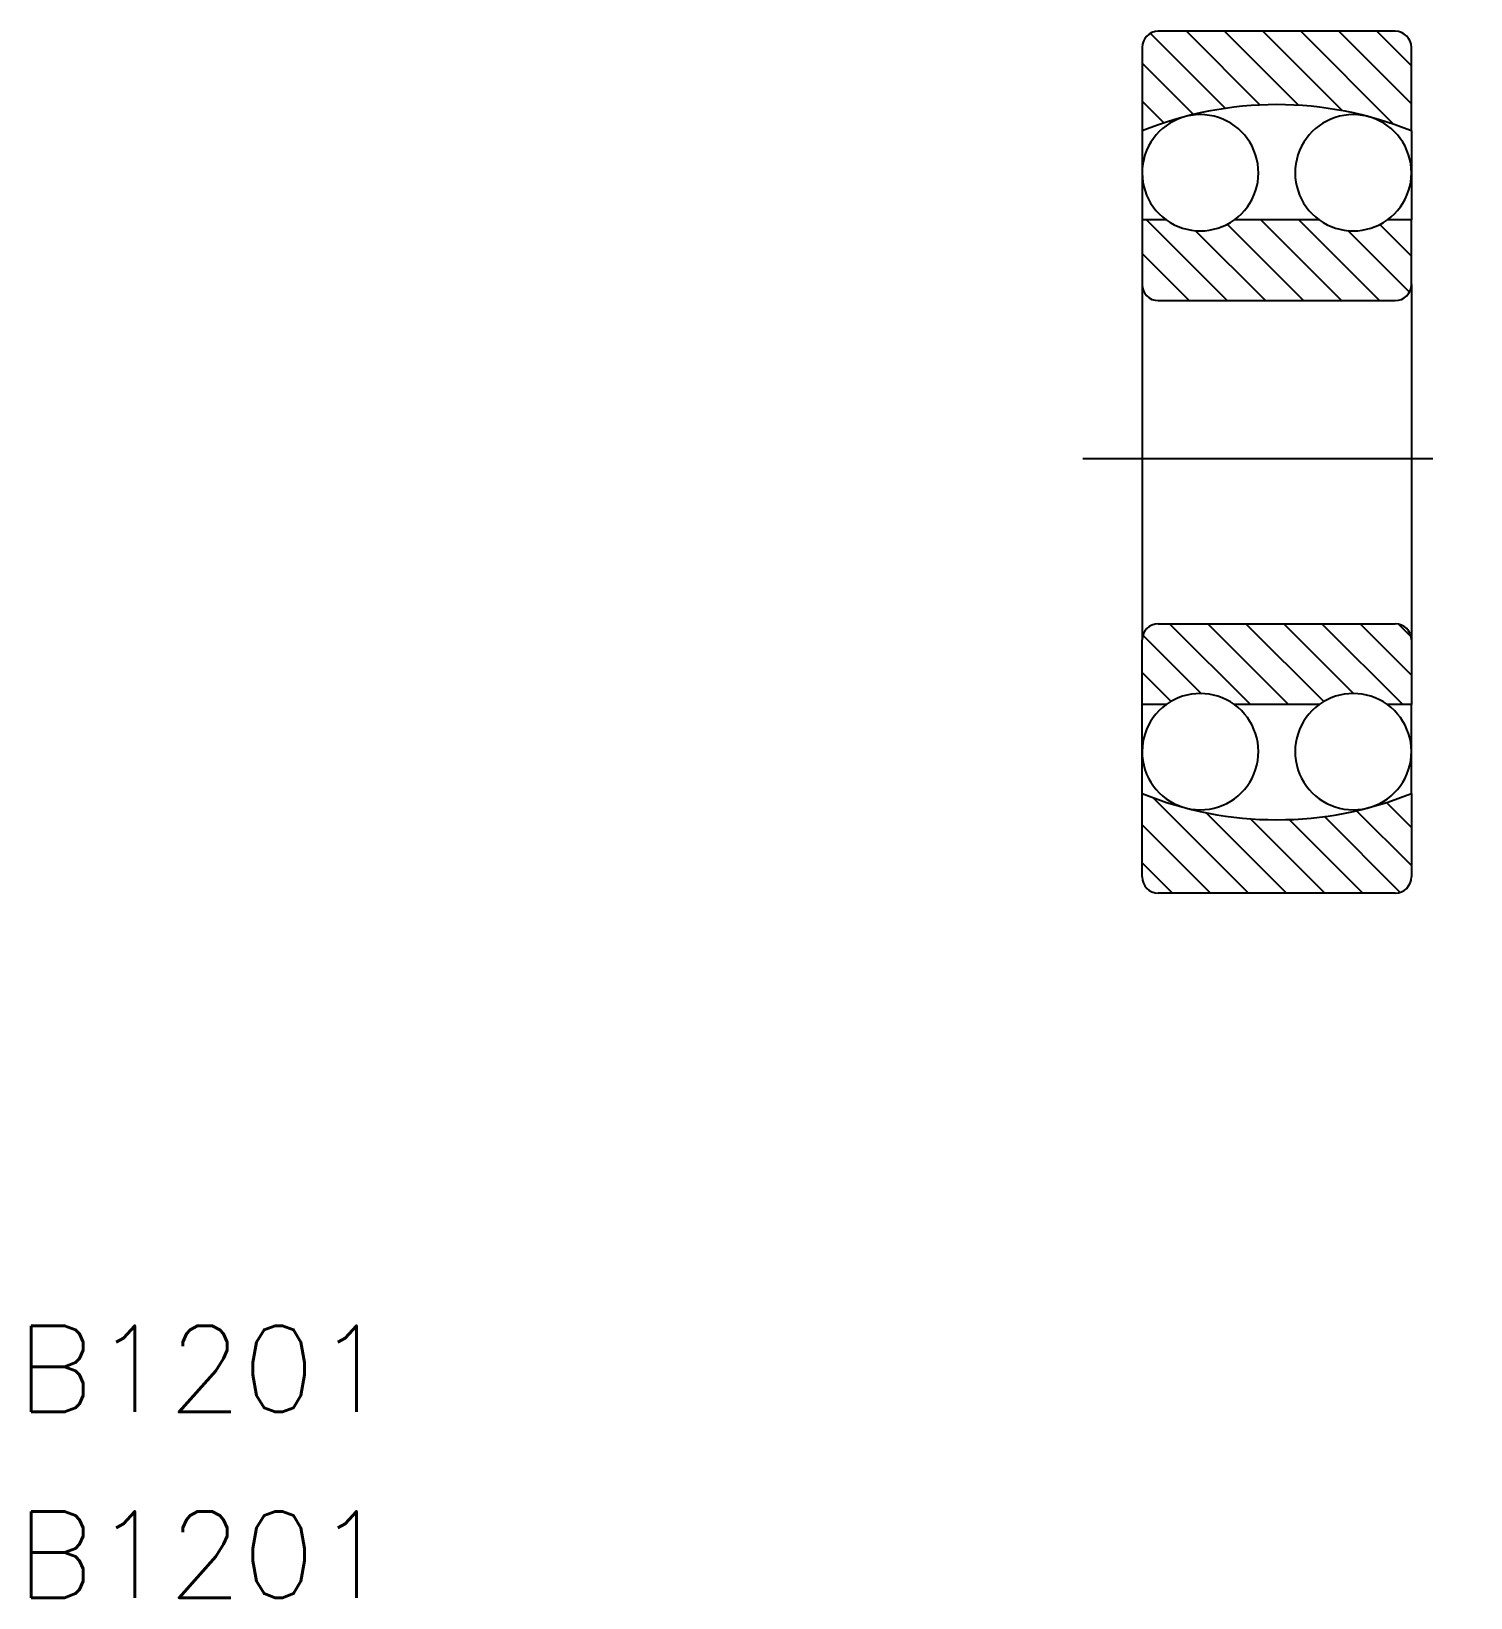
# Model space of a CAD drawing. Extents: x 17 to 70.4, y 159.2 to 217.3.
import ezdxf

# ---------------------------------------------------------------- set-up
doc = ezdxf.new("R2010")
doc.units = 0
doc.header["$MEASUREMENT"] = 0
doc.linetypes.add('CENTER', pattern=[17.5, 13, -1.5, 1.5, -1.5])
doc.linetypes.add('CNS_SOLID', pattern=[0])
doc.layers.get('0').update_dxf_attribs({"linetype": 'CONTINUOUS'})
doc.layers.add('CENTER', color=1, linetype='CENTER')
doc.layers.add('VIS', color=7, linetype='CNS_SOLID')
doc.styles.get("Standard").update_dxf_attribs({"font": 'txt.shx', "bigfont": '@extfont2.shx'})

# ---------------------------------------------------------------- blocks, each defined once
blk = doc.blocks.new('*X2')
at = {"color": 0, "linetype": 'Continuous'}
for p, q in [((61.361, 207.339), (58.361, 210.339)), ((64.19, 207.339), (61.355, 210.174)), ((65.604, 207.339), (62.604, 210.339)), ((67.018, 207.339), (64.018, 210.339)), ((68.197, 208.989), (67.02, 210.166)), ((62.776, 207.339), (60.178, 209.937)), ((68.123, 207.649), (65.833, 209.939)), ((59.947, 207.339), (58.197, 209.089))]:
    blk.add_line(p, q, dxfattribs=at)
blk = doc.blocks.new('*X3')
at = {"color": 0, "linetype": 'Continuous'}
for p, q in [((60.395, 192.749), (58.225, 194.919)), ((62.219, 192.339), (59.219, 195.339)), ((63.633, 192.339), (60.633, 195.339)), ((64.939, 192.448), (62.048, 195.339)), ((66.052, 192.749), (63.462, 195.339)), ((67.876, 192.339), (64.876, 195.339)), ((68.197, 193.432), (66.29, 195.339)), ((68.185, 194.858), (67.716, 195.327)), ((59.273, 192.457), (58.197, 193.533))]:
    blk.add_line(p, q, dxfattribs=at)
blk = doc.blocks.new('*X4')
at = {"color": 0, "linetype": 'Continuous'}
for p, q in [((61.292, 214.479), (58.507, 217.264)), ((62.583, 214.602), (59.847, 217.339)), ((64.008, 214.592), (61.261, 217.339)), ((65.621, 214.394), (62.675, 217.339)), ((67.543, 213.885), (64.089, 217.339)), ((68.197, 214.645), (65.503, 217.339)), ((68.197, 216.06), (66.918, 217.339)), ((60.106, 214.252), (58.197, 216.16)), ((59.006, 213.938), (58.197, 214.746))]:
    blk.add_line(p, q, dxfattribs=at)
blk = doc.blocks.new('*X5')
at = {"color": 0, "linetype": 'Continuous'}
for p, q in [((62.148, 185.339), (58.607, 188.881)), ((68.197, 187.775), (67.271, 188.702)), ((60.734, 185.339), (58.197, 187.876)), ((63.562, 185.339), (60.579, 188.323)), ((64.977, 185.339), (62.218, 188.098)), ((66.391, 185.339), (63.66, 188.07)), ((67.777, 185.367), (64.964, 188.18)), ((68.197, 186.361), (66.162, 188.397)), ((59.32, 185.339), (58.197, 186.462))]:
    blk.add_line(p, q, dxfattribs=at)

msp = doc.modelspace()

# ---------------------------------------------------------------- linework, layer by layer
at = {"color": 7, "linetype": 'Continuous'}
msp.add_line((67.597, 185.339), (58.797, 185.339), dxfattribs=at)
at = {"layer": 'CENTER', "color": 1, "linetype": 'CENTER'}
msp.add_line((55.997, 201.48), (70.397, 201.48), dxfattribs=at)
at = {"layer": 'VIS'}
for p, q in [((67.597, 217.339), (58.797, 217.339)), ((58.197, 216.739), (58.197, 213.639)), ((68.197, 213.639), (68.197, 216.739)), ((58.197, 213.639), (58.197, 210.339)), ((68.197, 213.639), (68.197, 210.339)), ((58.197, 210.339), (58.197, 207.939)), ((59.091, 210.339), (58.197, 210.339)), ((64.772, 210.339), (61.622, 210.339)), ((68.197, 210.339), (67.304, 210.339)), ((68.197, 207.939), (68.197, 210.339)), ((58.197, 207.939), (58.197, 194.739)), ((68.197, 207.939), (68.197, 194.739)), ((58.797, 207.339), (67.597, 207.339)), ((58.797, 195.339), (67.597, 195.339)), ((58.197, 192.339), (58.197, 194.739)), ((68.197, 194.739), (68.197, 192.339)), ((59.091, 192.339), (58.197, 192.339)), ((58.197, 189.039), (58.197, 192.339)), ((64.772, 192.339), (61.622, 192.339)), ((68.197, 192.339), (67.304, 192.339)), ((68.197, 189.039), (68.197, 192.339)), ((58.197, 185.939), (58.197, 189.039)), ((68.197, 189.039), (68.197, 185.939))]:
    msp.add_line(p, q, dxfattribs=at)
for centre, radius, start, end in [((58.797, 216.739), 0.6, 90, 180), ((67.597, 216.739), 0.6, 0, 90), ((63.197, 201.339), 13.277, 67.87806, 112.12194), ((60.357, 212.088), 2.159, 305.89396, 234.10604), ((66.038, 212.088), 2.159, 305.89396, 234.10604), ((60.357, 212.088), 2.159, 234.10604, 305.89396), ((66.038, 212.088), 2.159, 234.10604, 305.89396), ((58.797, 207.939), 0.6, 180, 270), ((67.597, 207.939), 0.6, 270, 0), ((58.797, 194.739), 0.6, 90, 180), ((67.597, 194.739), 0.6, 0, 90), ((60.357, 190.59), 2.159, 54.10604, 125.89396), ((66.038, 190.59), 2.159, 54.10604, 125.89396), ((60.357, 190.59), 2.159, 125.89396, 54.10604), ((66.038, 190.59), 2.159, 125.89396, 54.10604), ((63.197, 201.339), 13.277, 247.87806, 292.12194), ((58.797, 185.939), 0.6, 180, 270), ((67.597, 185.939), 0.6, 270, 0)]:
    msp.add_arc(centre, radius, start, end, dxfattribs=at)

# ---------------------------------------------------------------- block references
at = {"color": 3, "linetype": 'Continuous'}
for name in ['*X4', '*X2', '*X3', '*X5']:
    msp.add_blockref(name, (0, 0), dxfattribs=at)

# ---------------------------------------------------------------- texts
at = {"color": 7, "linetype": 'Continuous'}
for p in [(16.402, 166.075), (16.402, 159.176)]:
    msp.add_text('B1201', height=3.2, dxfattribs=at).set_placement(p)

doc.saveas('drawing.dxf')
